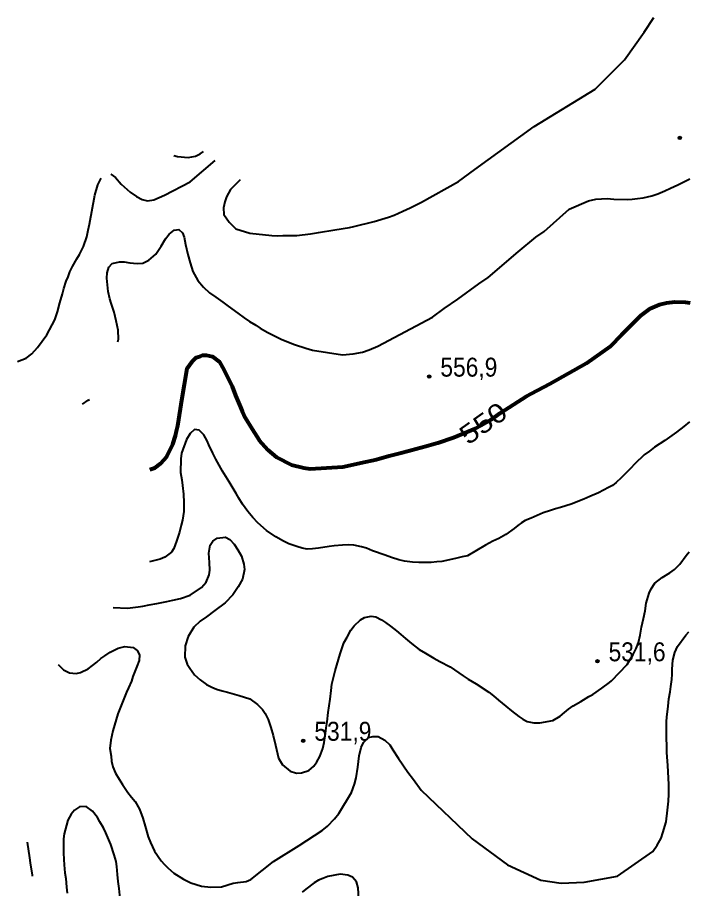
# Model space of a CAD drawing. Header units: metres. Extents: x 547833 to 556102, y 1844799 to 1850994.
# Drawn here: x 549416 to 550017, y 1849510 to 1850294 of the extents above; entities that cross this region are included whole.
import ezdxf
from ezdxf.enums import TextEntityAlignment as Align

# ---------------------------------------------------------------- set-up
doc = ezdxf.new("R2010")
doc.units = ezdxf.units.M
doc.header["$LTSCALE"] = 6.8
for name, color, linetype, lineweight in [('1', 7, 'Continuous', 25), ('2', 7, 'Continuous', 53), ('5', 7, 'Continuous', 13)]:
    doc.layers.add(name, color=color, linetype=linetype, lineweight=lineweight)
doc.layers.add('4', color=7, linetype='Continuous')

msp = doc.modelspace()

# ---------------------------------------------------------------- hatches: boundary and pattern name
at = {"layer": '5'}
for points in [[(550012.27, 1850185.42, 1), (550009.27, 1850185.42, 1)], [(549787.32, 1849971.11, 1), (549784.32, 1849971.11, 1)], [(549938.4, 1849715.48, 1), (549935.4, 1849715.48, 1)], [(549674.18, 1849644.1, 1), (549671.18, 1849644.1, 1)]]:
    msp.add_hatch(color=256, dxfattribs=at).paths.add_polyline_path(points)

# ---------------------------------------------------------------- linework, layer by layer
at = {"layer": '1'}
for points in [[(549616, 1850147.78), (549607.42, 1850139.2), (549603.9, 1850132.52), (549602.19, 1850128.15), (549601.09, 1850122.73), (549601.5, 1850116.69), (549606.28, 1850109.79), (549612.28, 1850103.79), (549624.68, 1850099.97), (549644.33, 1850097.71), (549649.64, 1850097.55), (549654.41, 1850097.81), (549660.17, 1850097.87), (549667.05, 1850097.91), (549679.23, 1850099.22), (549686.45, 1850100.42), (549700.9, 1850102.82), (549714.08, 1850105.06), (549718.14, 1850105.87), (549736.32, 1850110.48), (549749.32, 1850114.3), (549754.21, 1850116.18), (549762.12, 1850119.7), (549768.65, 1850122.58), (549778.93, 1850127.67), (549812.17, 1850146.36), (549826.77, 1850157.24), (549880.06, 1850195.64), (549934.8, 1850229.22), (549961.29, 1850255.73), (549978.95, 1850280.48), (549987.52, 1850293.67)], [(549556.53, 1850169.6), (549559.77, 1850168.81), (549569.33, 1850167.89), (549575.93, 1850169.01), (549580.15, 1850171.13), (549582.98, 1850173.38)], [(549504.03, 1850149.89), (549509.24, 1850144.01), (549517.12, 1850136.79), (549523, 1850132.76), (549528.03, 1850130.07), (549532.73, 1850129.06), (549538.62, 1850129.87), (549547.93, 1850134.03), (549571.11, 1850146.13), (549593.44, 1850165.27)], [(549416, 1849984.76), (549423.97, 1849987.82), (549428.96, 1849991.63), (549434.03, 1849997.37), (549442.27, 1850008.62), (549447.1, 1850017.7), (549449.44, 1850022.14), (549451.93, 1850029.34), (549454.17, 1850037.3), (549456.36, 1850045.57), (549457.55, 1850050.36), (549459.66, 1850056.7), (549461.41, 1850060.76), (549463.12, 1850065.13), (549465.42, 1850069.9), (549469.39, 1850076.79), (549471.77, 1850080.92), (549475.25, 1850087.91), (549478.36, 1850096.62), (549479.39, 1850102.67), (549480.67, 1850107.95), (549485.57, 1850134.1), (549488.26, 1850143.34), (549491.15, 1850149.27)], [(549499.99, 1850152.92), (549500.01, 1850152.91), (549504.03, 1850149.89)], [(550009, 1850143.27), (550019.87, 1850148.76)], [(549506.21, 1850002.29), (549506.65, 1850004.75), (549506.33, 1850012.71), (549505.65, 1850016.96), (549504.66, 1850021.16), (549503.71, 1850025.05), (549502.89, 1850029.12), (549500.18, 1850036.96), (549499.05, 1850040.98), (549497.61, 1850047.54), (549496.33, 1850059.39), (549496.7, 1850064.25), (549498.16, 1850069.39), (549501.11, 1850072.79), (549507.67, 1850074.23), (549511.85, 1850074.09), (549516.91, 1850073.27), (549523.38, 1850072.77), (549528.65, 1850072.93), (549534.06, 1850075.83), (549540.29, 1850081.23), (549542.75, 1850084.73), (549545.21, 1850088.24), (549549.04, 1850094.95), (549552.23, 1850099.02), (549556.76, 1850102.61), (549560.86, 1850103.11), (549564.09, 1850100.3), (549565.67, 1850096.49), (549566.97, 1850089.76), (549569.17, 1850080.89), (549571.03, 1850073.43), (549573.61, 1850065.41), (549578.12, 1850057.31), (549583.16, 1850051.36), (549588.59, 1850046.25), (549594.18, 1850042.44), (549600.47, 1850038.08), (549605.39, 1850034.52), (549613.85, 1850028.17), (549619.65, 1850023.91), (549624.53, 1850020.66), (549630.08, 1850017.17), (549634.08, 1850014.61), (549640.79, 1850010.78), (549645.56, 1850008.48), (549653.43, 1850004.31), (549664.85, 1849999.93), (549675.04, 1849996.52), (549680.99, 1849995), (549707.97, 1849990.7), (549717.4, 1849991.61), (549725.88, 1849992.98), (549732, 1849995.27), (549739.54, 1849998.47), (549788.79, 1850024.59), (549799.22, 1850032.25), (549811.38, 1850040.65), (549830.33, 1850054.44), (549838.63, 1850060.27), (549865.61, 1850083.13), (549881.44, 1850096.41), (549888.91, 1850101.5), (549911.56, 1850121.35), (549928.72, 1850129.04), (549935.45, 1850130.34), (549945.63, 1850130.93), (549951.61, 1850130.54), (549963.52, 1850130.06), (549968.11, 1850130.46), (549972.85, 1850131.03), (549978.04, 1850131.82), (549985.68, 1850133.55), (549991.25, 1850135.19), (549997.33, 1850137.85), (550002.64, 1850140.26), (550009, 1850143.27)], [(549474.54, 1849946.3), (549479.59, 1849949.84), (549480.77, 1849950.61)], [(550019.59, 1849930.56), (550014.5, 1849926.26), (550007.92, 1849921.13), (549997.46, 1849913.61), (549988.24, 1849907.69), (549983.71, 1849904.1), (549978.83, 1849900.78), (549970.52, 1849892.72), (549966.52, 1849888.71), (549961.28, 1849883.11), (549958.11, 1849880.16), (549953.66, 1849875.94), (549950.28, 1849873.45), (549946.68, 1849871.41), (549937.94, 1849866.82), (549930.18, 1849863.48), (549924.55, 1849861.03), (549913.25, 1849856.46), (549903.66, 1849853.69), (549899.18, 1849852.35), (549894.87, 1849850.86), (549888.22, 1849848.93), (549877.28, 1849844.08), (549872.1, 1849841.85), (549868.68, 1849839.67), (549865.26, 1849837.49), (549862.06, 1849834.86), (549854.56, 1849829.31), (549848.42, 1849825.84), (549842.96, 1849823.25), (549836.32, 1849819.89), (549820.2, 1849810.24), (549815.36, 1849809.17), (549810.52, 1849808.1), (549804.15, 1849806.53), (549797.1, 1849805.19), (549792.68, 1849804.65), (549787.63, 1849804.04), (549776.57, 1849804.14), (549770.91, 1849804.57), (549763.59, 1849805.45), (549758.67, 1849806.45), (549752.01, 1849808.53), (549746.3, 1849810.72), (549734.91, 1849814.78), (549729.51, 1849817.01), (549725.04, 1849818.23), (549718.14, 1849819.63), (549712.98, 1849819.96), (549707.89, 1849819.67), (549700.41, 1849819.24), (549695.85, 1849818.53), (549686.24, 1849817.2), (549681.05, 1849816.41), (549676.1, 1849816.29), (549671.67, 1849817.19), (549667.02, 1849818.55), (549659.69, 1849820.86), (549655.06, 1849823.34), (549648.03, 1849827.14), (549639.65, 1849832.84), (549631.75, 1849839.89), (549627.35, 1849844.49), (549622.83, 1849850.02), (549618.2, 1849856.51), (549614.98, 1849861.88), (549612.55, 1849866.07), (549606.16, 1849876.51), (549600.02, 1849886.18), (549594.22, 1849897.01), (549591.5, 1849902.28), (549588.01, 1849909.87), (549586.29, 1849913.5), (549583.25, 1849918.74), (549579.06, 1849922.88), (549575.12, 1849923.68), (549571.09, 1849919.99), (549567.87, 1849914.79), (549563.47, 1849902.24), (549562.78, 1849897.35), (549562.52, 1849884.99)], [(549562.52, 1849884.99), (549563.64, 1849878.4), (549564.26, 1849873.34), (549565.21, 1849865.45), (549565.46, 1849858.11), (549565.34, 1849849.93), (549564.19, 1849842.26), (549563.14, 1849837.65), (549561.66, 1849831.38), (549558.97, 1849823.21), (549556.54, 1849816.83), (549554.4, 1849813.36), (549548.37, 1849808.95), (549544.1, 1849807.15), (549534.69, 1849804.89)], [(549501.97, 1849763.69), (549514.94, 1849763.3), (549524.48, 1849764.46), (549528.53, 1849765.1), (549534.39, 1849766.09), (549541.05, 1849767.47), (549550.09, 1849769.28), (549555.66, 1849770.24), (549562.3, 1849771.9), (549571.19, 1849774.83), (549581.33, 1849781.62), (549585.59, 1849786.41), (549588.33, 1849793.15), (549588.82, 1849797.33), (549588.56, 1849804.14), (549587.98, 1849812.46), (549589.09, 1849819.72), (549591.49, 1849823.43), (549595.46, 1849825.9), (549602.72, 1849827.07), (549606.83, 1849824.86), (549610.75, 1849820.78), (549614.08, 1849815.63), (549617.35, 1849809.77), (549619.36, 1849802.61), (549619.94, 1849797.84), (549618, 1849789.2), (549614.29, 1849782.2), (549609.31, 1849775.19), (549602.64, 1849767.97)], [(549980.7, 1849767.74), (549983.31, 1849776.55), (549985.06, 1849780.6), (549988.45, 1849785.66), (549995.04, 1849790.78), (550001.92, 1849794.82), (550006.21, 1849797.75), (550010.9, 1849802.64), (550016.69, 1849810.39), (550019.32, 1849813.75)], [(549602.64, 1849767.97), (549593.37, 1849761.01), (549585.66, 1849755.38), (549580.14, 1849751.58), (549574.27, 1849746.02), (549569.29, 1849737.73), (549566.76, 1849729.31), (549566.27, 1849719.28), (549568.45, 1849713), (549570.77, 1849709.15), (549575.05, 1849703.26), (549580.15, 1849698.76), (549585.78, 1849694.6), (549590.49, 1849692.18), (549594.69, 1849690.41), (549599.85, 1849688.91), (549604.7, 1849687.64), (549615.16, 1849684.78), (549624.65, 1849681.67), (549631.5, 1849676.8), (549636.05, 1849672.23), (549638.49, 1849668.54), (549641.13, 1849663.17), (549643.58, 1849655.92), (549645.59, 1849648.76), (549647.64, 1849640.04), (549650.6, 1849628.58), (549654.19, 1849622.47), (549660.87, 1849616.73), (549666.63, 1849615.01), (549671.15, 1849615.27), (549677.72, 1849617.49), (549682.23, 1849621.32), (549684.91, 1849625.06), (549687.45, 1849629.92), (549690.13, 1849637.23), (549691.32, 1849642.64), (549692.64, 1849650.49), (549693.15, 1849655.67), (549694.07, 1849661.05), (549695.17, 1849669.59), (549696.86, 1849681.46), (549697.9, 1849689.28), (549698.5, 1849694.9), (549701.31, 1849706.92), (549705.71, 1849722.26), (549709.23, 1849731.94), (549712.02, 1849737.12), (549715.39, 1849743.37), (549718.47, 1849747.3), (549724.07, 1849752.82), (549727.67, 1849754.83), (549733.81, 1849755.86), (549738, 1849755.37), (549743.02, 1849752.7), (549746.57, 1849750.43), (549750.97, 1849746.98), (549756.32, 1849742.79), (549760.29, 1849739.42), (549764.57, 1849735.82), (549769.8, 1849731.47), (549776.84, 1849726.2), (549782.37, 1849722.89), (549789.91, 1849718.25), (549795.41, 1849715.21), (549804.54, 1849710.34), (549816.45, 1849702.54), (549820.94, 1849699.52), (549827.89, 1849695.1), (549839.33, 1849687.66), (549843.57, 1849684.33), (549848.01, 1849680.6), (549851.35, 1849677.73), (549854.66, 1849675.14), (549859.57, 1849671.04), (549866.33, 1849665.74), (549869.88, 1849663.47), (549873.68, 1849661.51), (549879.81, 1849660.26), (549885.25, 1849660.06), (549896.93, 1849662.34), (549903.29, 1849666.24), (549907.16, 1849669.56), (549910.94, 1849672.44), (549915.12, 1849675.51), (549921.92, 1849679.32), (549929.21, 1849683.77), (549932.81, 1849685.77), (549940.8, 1849691.44), (549947.59, 1849696.54), (549949.38, 1849697.91), (549963.52, 1849712.51), (549965.67, 1849716.1), (549969.02, 1849721.47), (549971.7, 1849727.08), (549973.79, 1849732.3), (549975.23, 1849738.88), (549976.6, 1849746.1), (549978.38, 1849753.84), (549979.79, 1849760.74), (549980.7, 1849767.74)], [(549621.37, 1849517.79), (549625.49, 1849519.42), (549645.94, 1849535.68), (549669.01, 1849550.17), (549689.81, 1849563.59), (549694.48, 1849567.36), (549700.73, 1849573.88), (549704.61, 1849578.84), (549715.94, 1849597.67), (549718.57, 1849605.04), (549720.27, 1849610.85), (549721.82, 1849620.49), (549722.84, 1849630.55), (549724.8, 1849638.15), (549726.69, 1849642.39), (549731.42, 1849646.97), (549735.31, 1849647.92), (549739.94, 1849648), (549745.95, 1849644.73), (549750.49, 1849640.31), (549753.1, 1849635.98), (549758.37, 1849628.14), (549766.75, 1849615.86), (549771.56, 1849609.23), (549778.65, 1849599.68), (549824.32, 1849555.92), (549856.03, 1849532.79), (549886.13, 1849518.8), (549904.41, 1849516.11), (549924.83, 1849517.19), (549954.93, 1849522.57), (549986.67, 1849544.69), (549990.48, 1849550.28), (549994.03, 1849556.64), (549995.7, 1849561.33), (549998.66, 1849571.3), (549999.96, 1849581.71), (550000.72, 1849589.97), (550000.93, 1849596.08), (550000.99, 1849604.9), (550000.22, 1849621.78), (549999.25, 1849633.68), (549999.25, 1849637.68), (549998.93, 1849648.22), (549998.94, 1849657.35), (549998.94, 1849661.35), (549999.25, 1849665.39), (550000.31, 1849675.13), (550001.12, 1849681.64), (550002.11, 1849688.01), (550002.79, 1849692.89), (550003.64, 1849699.08), (550003.88, 1849703.76), (550004.11, 1849708.43), (550004.59, 1849716.34), (550006.45, 1849723.45), (550008.86, 1849728.71), (550016.27, 1849738.9), (550019.12, 1849741.81)], [(549452.49, 1849712.47), (549453.87, 1849711.29), (549457.35, 1849707.71), (549462.64, 1849704.99), (549468.62, 1849704.6), (549472.68, 1849705.41), (549479.64, 1849708.82), (549487.41, 1849714.73), (549491.03, 1849717.89), (549494.41, 1849720.38), (549499.29, 1849723.7), (549506.39, 1849727.28), (549512.45, 1849728.82), (549519.94, 1849727.81), (549523.48, 1849725.03), (549525.56, 1849721.12), (549525.36, 1849716.13), (549523.13, 1849710.74), (549519.75, 1849701.67), (549518.31, 1849697.66), (549515.67, 1849691.73), (549513.92, 1849687.67), (549511.45, 1849681.61), (549508.03, 1849672.86), (549506.18, 1849668.31), (549504.54, 1849663.31), (549501.63, 1849653.02), (549499.92, 1849644.65), (549499.09, 1849637.02), (549500.07, 1849630.25), (549500.47, 1849625.65), (549501.71, 1849620.68), (549504.02, 1849614.87), (549507.24, 1849609.49), (549510.37, 1849604.75), (549515.26, 1849597.49), (549518.46, 1849593.56), (549521.84, 1849589.48), (549525.56, 1849582.57), (549528.63, 1849574.45), (549530.77, 1849567.34), (549533.54, 1849557.75), (549535.42, 1849552.85), (549539.12, 1849544.81), (549544.96, 1849536.23), (549548.09, 1849532.92), (549551.17, 1849529.93), (549556.56, 1849525.14), (549565.04, 1849519.92), (549571.72, 1849516.41), (549581.19, 1849513.56), (549589.81, 1849512.52), (549599.36, 1849513.04), (549609.72, 1849516.06), (549613.97, 1849516.74), (549621.37, 1849517.79)], [(549508.16, 1849502.52), (549507.23, 1849511.37), (549506.6, 1849517.7), (549505.98, 1849524.03), (549505.25, 1849531.2), (549504.58, 1849535.54), (549502.99, 1849541.61), (549499.87, 1849550.91), (549495.45, 1849561.48), (549493.19, 1849566.04), (549490.14, 1849571.23), (549487.82, 1849575.07), (549483.27, 1849580.93), (549477.64, 1849585.08), (549471.83, 1849584.81), (549467.21, 1849581.83), (549464.38, 1849578.21), (549461.34, 1849572.71), (549460.01, 1849568.42), (549457.97, 1849560.63), (549457.39, 1849556), (549457.22, 1849548.01), (549457.36, 1849543.33), (549457.64, 1849537.53), (549457.82, 1849532.56), (549458.67, 1849525.55), (549459.44, 1849520.37), (549460.11, 1849512.48), (549460.6, 1849507.28)], [(549429.65, 1849522.37), (549429.58, 1849523.5), (549427.78, 1849534.33), (549427.21, 1849539.07), (549425.13, 1849552.95)], [(549722.47, 1849502.2), (549721.99, 1849511.97), (549720.47, 1849517.48), (549717, 1849521.47), (549712.64, 1849523.36), (549705.98, 1849524.26), (549694.86, 1849522.05), (549690.35, 1849520.51), (549686.4, 1849519.03), (549682.43, 1849516.56), (549675.15, 1849510.83), (549671.65, 1849507.99)]]:
    msp.add_lwpolyline(points, dxfattribs=at)
at = {"layer": '2'}
for points in [[(549558.81, 1849922.18), (549560.16, 1849926.83), (549564.02, 1849951.8), (549565.9, 1849964.05), (549568.4, 1849978.33), (549573.11, 1849985.06), (549576.48, 1849988.43), (549579.84, 1849989.11), (549582.54, 1849990.46), (549585.9, 1849990.46), (549591.29, 1849989.11), (549597.35, 1849984.39), (549601.39, 1849977.65), (549608.73, 1849962.2), (549611.93, 1849954.26), (549615.36, 1849945.86), (549617.8, 1849940.23), (549620.46, 1849934.15), (549626.68, 1849923.85), (549633.17, 1849913.91), (549640.95, 1849905.24), (549648.64, 1849898.65), (549662.13, 1849891.8), (549673.32, 1849889.31), (549678.88, 1849888.38), (549708.29, 1849890.19), (549715.16, 1849891.67), (549724.52, 1849893.77), (549738.57, 1849896.75), (549749.88, 1849899.89), (549760.74, 1849902.81), (549767.57, 1849904.6), (549774.09, 1849906.35), (549782, 1849908.44), (549793.63, 1849911.61), (549807.77, 1849916.53), (549827.15, 1849924.49), (549832.24, 1849927.35), (549841.08, 1849932.43), (549849.94, 1849938.63), (549873.28, 1849953.48), (549877.79, 1849955.95), (549894.03, 1849964.65), (549926.95, 1849983.23), (549948.68, 1849998.52), (549958.55, 1850008.71), (549975.83, 1850026.03), (549984.19, 1850032.33), (549992.73, 1850035.93), (549998.96, 1850037.33), (550006.54, 1850038.25), (550016.03, 1850037.96), (550020.25, 1850037.51)], [(549535.01, 1849887.58), (549539.26, 1849889.21), (549544.39, 1849893.2), (549550.19, 1849899.51), (549555.59, 1849910.42), (549557.86, 1849918.06), (549558.81, 1849922.18)]]:
    msp.add_lwpolyline(points, dxfattribs=at)
at = {"layer": '5'}
for centre in [(550010.77, 1850185.42), (549785.82, 1849971.11), (549936.9, 1849715.48), (549672.68, 1849644.1)]:
    msp.add_circle(centre, 1.5, dxfattribs=at)

# ---------------------------------------------------------------- texts
at = {"layer": '4', "width": 1.2}
msp.add_text('550', height=17, rotation=35.418, dxfattribs=at).set_placement((549839.23, 1849922.32), align=Align.CENTER)
at = {"layer": '5', "width": 0.9}
for s, p in [('556,9', (549795.82, 1849971.11)), ('531,6', (549946.9, 1849715.48)), ('531,9', (549682.68, 1849644.1))]:
    msp.add_text(s, height=17, dxfattribs=at).set_placement(p)

doc.saveas('drawing.dxf')
